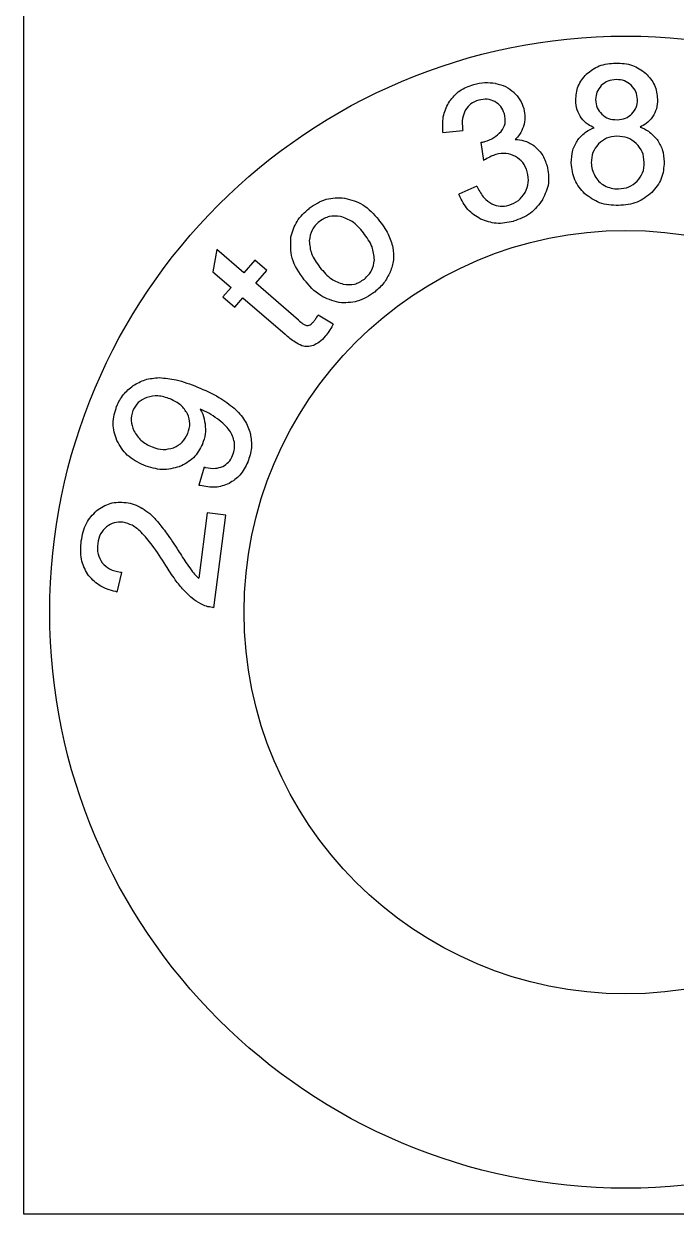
# Model space of a CAD drawing. Header units: millimetres. Extents: x 0 to 600, y -305 to 0.
# Drawn here: x 0 to 23.84, y -305 to -261.5 of the extents above; entities that cross this region are included whole.
import ezdxf

# ---------------------------------------------------------------- set-up
doc = ezdxf.new("R2010")
doc.units = ezdxf.units.MM
for name, color, linetype in [('BOARDS', 7, 'CONTINUOUS'), ('HOLES DIAM 28.0 D 3.0', 5, 'CONTINUOUS'), ('INSETS D 0.1', 3, 'CONTINUOUS'), ('PERIMETER D 3.0', 5, 'CONTINUOUS')]:
    doc.layers.add(name, color=color, linetype=linetype)

msp = doc.modelspace()

# ---------------------------------------------------------------- linework, layer by layer
at = {"layer": 'BOARDS'}
msp.add_lwpolyline([(0, 0), (600, 0), (600, -305), (0, -305)], close=True, dxfattribs=at)
at = {"layer": 'HOLES DIAM 28.0 D 3.0'}
msp.add_circle((22, -283), 13.95, dxfattribs=at)
at = {"layer": 'INSETS D 0.1'}
for p, q in [((15.318, -265.473), (16.04, -265.401)), ((16.704, -265.833), (16.803, -266.491)), ((16.553, -267.438), (15.895, -267.723)), ((7.049, -269.749), (6.91, -270.567)), ((8.036, -270.601), (7.049, -269.749)), ((8.44, -270.134), (8.036, -270.601)), ((8.877, -270.511), (8.44, -270.134)), ((6.91, -270.567), (7.572, -271.139)), ((8.474, -270.978), (8.877, -270.511)), ((10.039, -272.33), (8.474, -270.978)), ((7.572, -271.139), (7.278, -271.48)), ((7.278, -271.48), (7.715, -271.857)), ((7.715, -271.857), (8.009, -271.516)), ((8.009, -271.516), (9.549, -272.845)), ((11.307, -272.482), (10.756, -272.144)), ((6.595, -277.701), (6.393, -278.362)), ((6.701, -279.37), (6.39, -281.759)), ((7.385, -279.459), (6.701, -279.37)), ((6.945, -282.836), (7.385, -279.459)), ((3.409, -282.265), (3.579, -281.546))]:
    msp.add_line(p, q, dxfattribs=at)
for points, knots in [([(20.561, -263.336), (20.562, -263.335), (20.564, -263.334), (20.565, -263.333), (20.71, -263.222), (20.858, -263.108), (21.029, -263.04), (21.219, -262.964), (21.426, -262.949), (21.629, -262.933), (21.63, -262.933), (21.631, -262.933), (21.632, -262.933)], [-0.0005362, -0.0005362, -0.0005362, -0.0005362, 0, 0, 0, 0.0535363, 0.0535363, 0.0535363, 0.1129309, 0.1129309, 0.1129309, 0.1132261, 0.1132261, 0.1132261, 0.1132261]), ([(21.632, -262.933), (21.633, -262.933), (21.634, -262.933), (21.635, -262.933), (21.839, -262.942), (22.048, -262.95), (22.242, -263.021), (22.418, -263.085), (22.572, -263.196), (22.722, -263.304), (22.723, -263.305), (22.725, -263.306), (22.726, -263.307)], [-0.0002951, -0.0002951, -0.0002951, -0.0002951, 0, 0, 0, 0.0598493, 0.0598493, 0.0598493, 0.1142287, 0.1142287, 0.1142287, 0.1147492, 0.1147492, 0.1147492, 0.1147492]), ([(20.169, -264.297), (20.169, -264.295), (20.169, -264.294), (20.169, -264.293), (20.182, -264.118), (20.195, -263.938), (20.262, -263.774), (20.329, -263.611), (20.445, -263.474), (20.557, -263.34), (20.558, -263.339), (20.56, -263.338), (20.561, -263.336)], [-0.0003646, -0.0003646, -0.0003646, -0.0003646, 0, 0, 0, 0.05117, 0.05117, 0.05117, 0.1020584, 0.1020584, 0.1020584, 0.1025918, 0.1025918, 0.1025918, 0.1025918]), ([(21.649, -263.538), (21.539, -263.548), (21.435, -263.559), (21.347, -263.595), (21.263, -263.63), (21.185, -263.692), (21.104, -263.758)], [0.00038346, 0.00038346, 0.00038346, 0.00038346, 0.03263417, 0.03263417, 0.03263417, 0.06331106, 0.06331106, 0.06331106, 0.06331106]), ([(22.199, -263.744), (22.116, -263.68), (22.035, -263.619), (21.95, -263.586), (21.862, -263.552), (21.758, -263.545), (21.649, -263.538)], [0.00048663, 0.00048663, 0.00048663, 0.00048663, 0.03139394, 0.03139394, 0.03139394, 0.06345729, 0.06345729, 0.06345729, 0.06345729]), ([(22.726, -263.307), (22.728, -263.309), (22.729, -263.31), (22.73, -263.311), (22.849, -263.443), (22.971, -263.577), (23.045, -263.741), (23.118, -263.903), (23.138, -264.083), (23.157, -264.258), (23.158, -264.26), (23.158, -264.261), (23.158, -264.262)], [-0.0005181, -0.0005181, -0.0005181, -0.0005181, 0, 0, 0, 0.0517061, 0.0517061, 0.0517061, 0.1031181, 0.1031181, 0.1031181, 0.1035002, 0.1035002, 0.1035002, 0.1035002]), ([(15.555, -264.331), (15.556, -264.329), (15.557, -264.328), (15.559, -264.327), (15.67, -264.192), (15.785, -264.054), (15.929, -263.951), (16.084, -263.84), (16.266, -263.777), (16.443, -263.714), (16.444, -263.714), (16.445, -263.714), (16.445, -263.713)], [-0.0005271, -0.0005271, -0.0005271, -0.0005271, 0, 0, 0, 0.0514944, 0.0514944, 0.0514944, 0.106636, 0.106636, 0.106636, 0.106921, 0.106921, 0.106921, 0.106921]), ([(16.445, -263.713), (16.446, -263.713), (16.447, -263.713), (16.448, -263.713), (16.578, -263.683), (16.711, -263.652), (16.847, -263.646), (16.98, -263.641), (17.111, -263.658), (17.239, -263.675), (17.24, -263.675), (17.241, -263.675), (17.242, -263.676)], [-0.00028835, -0.00028835, -0.00028835, -0.00028835, 0, 0, 0, 0.03955217, 0.03955217, 0.03955217, 0.07795021, 0.07795021, 0.07795021, 0.07824891, 0.07824891, 0.07824891, 0.07824891]), ([(17.242, -263.676), (17.243, -263.676), (17.244, -263.676), (17.245, -263.676), (17.365, -263.707), (17.489, -263.739), (17.604, -263.797), (17.714, -263.852), (17.809, -263.929), (17.901, -264.003), (17.902, -264.004), (17.903, -264.004), (17.904, -264.005)], [-0.00029748, -0.00029748, -0.00029748, -0.00029748, 0, 0, 0, 0.03681127, 0.03681127, 0.03681127, 0.07194922, 0.07194922, 0.07194922, 0.07229445, 0.07229445, 0.07229445, 0.07229445]), ([(17.904, -264.005), (17.905, -264.006), (17.906, -264.007), (17.907, -264.008), (17.986, -264.091), (18.067, -264.178), (18.13, -264.28), (18.191, -264.38), (18.23, -264.489), (18.269, -264.595), (18.269, -264.597), (18.269, -264.598), (18.27, -264.599)], [-0.00034531, -0.00034531, -0.00034531, -0.00034531, 0, 0, 0, 0.03415427, 0.03415427, 0.03415427, 0.06763496, 0.06763496, 0.06763496, 0.06797485, 0.06797485, 0.06797485, 0.06797485]), ([(21.104, -263.758), (21.039, -263.836), (20.978, -263.911), (20.945, -263.992), (20.913, -264.071), (20.904, -264.165), (20.896, -264.265)], [0.00047046, 0.00047046, 0.00047046, 0.00047046, 0.0302323, 0.0302323, 0.0302323, 0.05954044, 0.05954044, 0.05954044, 0.05954044]), ([(22.427, -264.272), (22.416, -264.166), (22.404, -264.065), (22.367, -263.982), (22.331, -263.899), (22.267, -263.823), (22.199, -263.744)], [0.00043083, 0.00043083, 0.00043083, 0.00043083, 0.03162353, 0.03162353, 0.03162353, 0.06224879, 0.06224879, 0.06224879, 0.06224879]), ([(15.318, -265.473), (15.317, -265.456), (15.317, -265.438), (15.316, -265.42), (15.308, -265.224), (15.299, -265.023), (15.345, -264.83), (15.386, -264.654), (15.471, -264.493), (15.553, -264.335), (15.554, -264.334), (15.554, -264.332), (15.555, -264.331)], [-0.0052046, -0.0052046, -0.0052046, -0.0052046, 0, 0, 0, 0.0577964, 0.0577964, 0.0577964, 0.1101761, 0.1101761, 0.1101761, 0.110704, 0.110704, 0.110704, 0.110704]), ([(16.624, -264.291), (16.518, -264.33), (16.418, -264.368), (16.34, -264.427), (16.266, -264.482), (16.204, -264.563), (16.141, -264.648)], [0.00035066, 0.00035066, 0.00035066, 0.00035066, 0.03330629, 0.03330629, 0.03330629, 0.06445019, 0.06445019, 0.06445019, 0.06445019]), ([(17.215, -264.34), (17.118, -264.301), (17.026, -264.266), (16.936, -264.257), (16.839, -264.247), (16.734, -264.268), (16.624, -264.291)], [0.00053139, 0.00053139, 0.00053139, 0.00053139, 0.03101084, 0.03101084, 0.03101084, 0.06395257, 0.06395257, 0.06395257, 0.06395257]), ([(17.562, -264.785), (17.525, -264.686), (17.489, -264.592), (17.432, -264.521), (17.378, -264.453), (17.299, -264.397), (17.215, -264.34)], [0.00040423, 0.00040423, 0.00040423, 0.00040423, 0.03139051, 0.03139051, 0.03139051, 0.06122727, 0.06122727, 0.06122727, 0.06122727]), ([(20.374, -264.944), (20.373, -264.943), (20.372, -264.941), (20.371, -264.94), (20.316, -264.848), (20.258, -264.754), (20.223, -264.647), (20.186, -264.533), (20.178, -264.415), (20.169, -264.3), (20.169, -264.299), (20.169, -264.298), (20.169, -264.297)], [-0.00049438, -0.00049438, -0.00049438, -0.00049438, 0, 0, 0, 0.03165197, 0.03165197, 0.03165197, 0.06556085, 0.06556085, 0.06556085, 0.06592949, 0.06592949, 0.06592949, 0.06592949]), ([(20.896, -264.265), (20.907, -264.375), (20.918, -264.48), (20.955, -264.567), (20.99, -264.649), (21.053, -264.725), (21.119, -264.805)], [0.00042342, 0.00042342, 0.00042342, 0.00042342, 0.03273297, 0.03273297, 0.03273297, 0.06311421, 0.06311421, 0.06311421, 0.06311421]), ([(22.224, -264.787), (22.287, -264.709), (22.347, -264.633), (22.379, -264.553), (22.411, -264.471), (22.419, -264.374), (22.427, -264.272)], [0.00050322, 0.00050322, 0.00050322, 0.00050322, 0.03011865, 0.03011865, 0.03011865, 0.06010665, 0.06010665, 0.06010665, 0.06010665]), ([(23.158, -264.262), (23.158, -264.263), (23.158, -264.265), (23.158, -264.266), (23.153, -264.377), (23.148, -264.492), (23.116, -264.604), (23.085, -264.71), (23.031, -264.805), (22.979, -264.897), (22.979, -264.898), (22.978, -264.9), (22.977, -264.901)], [-0.00038637, -0.00038637, -0.00038637, -0.00038637, 0, 0, 0, 0.0328473, 0.0328473, 0.0328473, 0.06402163, 0.06402163, 0.06402163, 0.06449485, 0.06449485, 0.06449485, 0.06449485]), ([(16.141, -264.648), (16.096, -264.752), (16.053, -264.854), (16.035, -264.956), (16.012, -265.079), (16.024, -265.213), (16.036, -265.352), (16.037, -265.368), (16.039, -265.384), (16.04, -265.401)], [0.0005843, 0.0005843, 0.0005843, 0.0005843, 0.03429772, 0.03429772, 0.03429772, 0.07522044, 0.07522044, 0.07522044, 0.0800754, 0.0800754, 0.0800754, 0.0800754]), ([(17.442, -265.432), (17.507, -265.332), (17.567, -265.236), (17.587, -265.139), (17.609, -265.035), (17.587, -264.913), (17.562, -264.785)], [0.00052275, 0.00052275, 0.00052275, 0.00052275, 0.03507338, 0.03507338, 0.03507338, 0.07258677, 0.07258677, 0.07258677, 0.07258677]), ([(18.27, -264.599), (18.27, -264.6), (18.27, -264.601), (18.27, -264.602), (18.292, -264.705), (18.315, -264.812), (18.314, -264.923), (18.313, -265.032), (18.288, -265.137), (18.264, -265.239), (18.263, -265.24), (18.263, -265.242), (18.263, -265.243)], [-0.00033923, -0.00033923, -0.00033923, -0.00033923, 0, 0, 0, 0.03125555, 0.03125555, 0.03125555, 0.06219315, 0.06219315, 0.06219315, 0.06259266, 0.06259266, 0.06259266, 0.06259266]), ([(21.119, -264.805), (21.203, -264.868), (21.283, -264.927), (21.368, -264.959), (21.46, -264.993), (21.568, -265), (21.681, -265.006)], [0.00055172, 0.00055172, 0.00055172, 0.00055172, 0.0312204, 0.0312204, 0.0312204, 0.06443205, 0.06443205, 0.06443205, 0.06443205]), ([(21.681, -265.006), (21.791, -264.996), (21.896, -264.985), (21.984, -264.948), (22.067, -264.914), (22.144, -264.853), (22.224, -264.787)], [0.00034683, 0.00034683, 0.00034683, 0.00034683, 0.03275286, 0.03275286, 0.03275286, 0.06307742, 0.06307742, 0.06307742, 0.06307742]), ([(22.977, -264.901), (22.976, -264.902), (22.975, -264.903), (22.974, -264.905), (22.903, -264.988), (22.831, -265.074), (22.741, -265.144), (22.672, -265.197), (22.596, -265.238), (22.519, -265.275)], [-0.00047409, -0.00047409, -0.00047409, -0.00047409, 0, 0, 0, 0.03237712, 0.03237712, 0.03237712, 0.05714492, 0.05714492, 0.05714492, 0.05714492]), ([(18.263, -265.243), (18.262, -265.244), (18.262, -265.245), (18.261, -265.247), (18.22, -265.347), (18.177, -265.45), (18.114, -265.544), (18.068, -265.612), (18.013, -265.671), (17.957, -265.728)], [-0.00040013, -0.00040013, -0.00040013, -0.00040013, 0, 0, 0, 0.03217691, 0.03217691, 0.03217691, 0.05547137, 0.05547137, 0.05547137, 0.05547137]), ([(20.25, -265.734), (20.251, -265.733), (20.252, -265.732), (20.253, -265.731), (20.345, -265.627), (20.44, -265.521), (20.557, -265.441), (20.647, -265.38), (20.746, -265.337), (20.846, -265.3)], [-0.00050203, -0.00050203, -0.00050203, -0.00050203, 0, 0, 0, 0.04079002, 0.04079002, 0.04079002, 0.07186235, 0.07186235, 0.07186235, 0.07186235]), ([(20.846, -265.3), (20.769, -265.267), (20.693, -265.23), (20.623, -265.18), (20.529, -265.114), (20.452, -265.029), (20.377, -264.948), (20.376, -264.947), (20.375, -264.946), (20.374, -264.944)], [0.01291161, 0.01291161, 0.01291161, 0.01291161, 0.03733259, 0.03733259, 0.03733259, 0.07007263, 0.07007263, 0.07007263, 0.07056776, 0.07056776, 0.07056776, 0.07056776]), ([(22.519, -265.275), (22.625, -265.316), (22.73, -265.362), (22.826, -265.427), (22.944, -265.508), (23.04, -265.615), (23.135, -265.718), (23.136, -265.719), (23.137, -265.72), (23.138, -265.721)], [0.01182264, 0.01182264, 0.01182264, 0.01182264, 0.04503794, 0.04503794, 0.04503794, 0.08631112, 0.08631112, 0.08631112, 0.08678349, 0.08678349, 0.08678349, 0.08678349]), ([(16.843, -265.806), (16.962, -265.763), (17.077, -265.722), (17.175, -265.66), (17.27, -265.601), (17.355, -265.518), (17.442, -265.432)], [0.00022572, 0.00022572, 0.00022572, 0.00022572, 0.03761082, 0.03761082, 0.03761082, 0.07377666, 0.07377666, 0.07377666, 0.07377666]), ([(17.957, -265.728), (18.062, -265.731), (18.168, -265.74), (18.271, -265.771), (18.405, -265.81), (18.524, -265.883), (18.639, -265.953), (18.641, -265.954), (18.642, -265.954), (18.644, -265.955)], [0.01178007, 0.01178007, 0.01178007, 0.01178007, 0.04241797, 0.04241797, 0.04241797, 0.08222891, 0.08222891, 0.08222891, 0.08273491, 0.08273491, 0.08273491, 0.08273491]), ([(20.007, -266.587), (20.007, -266.585), (20.007, -266.584), (20.007, -266.583), (20.013, -266.43), (20.018, -266.272), (20.063, -266.121), (20.105, -265.984), (20.177, -265.86), (20.247, -265.739), (20.248, -265.737), (20.249, -265.736), (20.25, -265.734)], [-0.00034596, -0.00034596, -0.00034596, -0.00034596, 0, 0, 0, 0.04523171, 0.04523171, 0.04523171, 0.08650986, 0.08650986, 0.08650986, 0.08701269, 0.08701269, 0.08701269, 0.08701269]), ([(21.674, -265.608), (21.539, -265.621), (21.408, -265.635), (21.298, -265.682), (21.193, -265.727), (21.096, -265.807), (20.997, -265.891)], [0.00038747, 0.00038747, 0.00038747, 0.00038747, 0.04024848, 0.04024848, 0.04024848, 0.07844336, 0.07844336, 0.07844336, 0.07844336]), ([(22.382, -265.871), (22.276, -265.79), (22.173, -265.712), (22.063, -265.67), (21.948, -265.626), (21.814, -265.616), (21.674, -265.608)], [0.00050963, 0.00050963, 0.00050963, 0.00050963, 0.03969546, 0.03969546, 0.03969546, 0.08057832, 0.08057832, 0.08057832, 0.08057832]), ([(23.138, -265.721), (23.139, -265.723), (23.139, -265.724), (23.14, -265.725), (23.212, -265.843), (23.287, -265.964), (23.332, -266.099), (23.379, -266.243), (23.39, -266.394), (23.402, -266.541), (23.402, -266.543), (23.402, -266.544), (23.402, -266.545)], [-0.00047243, -0.00047243, -0.00047243, -0.00047243, 0, 0, 0, 0.04085945, 0.04085945, 0.04085945, 0.08442082, 0.08442082, 0.08442082, 0.08478785, 0.08478785, 0.08478785, 0.08478785]), ([(16.704, -265.833), (16.72, -265.83), (16.736, -265.827), (16.752, -265.825), (16.77, -265.821), (16.788, -265.818), (16.805, -265.815), (16.817, -265.812), (16.83, -265.809), (16.843, -265.806)], [-0.00490318, -0.00490318, -0.00490318, -0.00490318, 0, 0, 0, 0.00556584, 0.00556584, 0.00556584, 0.00968875, 0.00968875, 0.00968875, 0.00968875]), ([(18.644, -265.955), (18.645, -265.957), (18.646, -265.958), (18.648, -265.959), (18.749, -266.053), (18.853, -266.149), (18.931, -266.267), (19.018, -266.396), (19.068, -266.545), (19.117, -266.688), (19.118, -266.69), (19.118, -266.691), (19.118, -266.692)], [-0.00050735, -0.00050735, -0.00050735, -0.00050735, 0, 0, 0, 0.04068773, 0.04068773, 0.04068773, 0.08549129, 0.08549129, 0.08549129, 0.08585687, 0.08585687, 0.08585687, 0.08585687]), ([(20.997, -265.891), (20.917, -265.994), (20.841, -266.093), (20.799, -266.2), (20.756, -266.312), (20.747, -266.442), (20.738, -266.577)], [0.00050612, 0.00050612, 0.00050612, 0.00050612, 0.03866551, 0.03866551, 0.03866551, 0.07834784, 0.07834784, 0.07834784, 0.07834784]), ([(22.674, -266.564), (22.661, -266.425), (22.646, -266.291), (22.598, -266.179), (22.551, -266.071), (22.469, -265.973), (22.382, -265.871)], [0.00038706, 0.00038706, 0.00038706, 0.00038706, 0.04116747, 0.04116747, 0.04116747, 0.08024656, 0.08024656, 0.08024656, 0.08024656]), ([(17.253, -266.275), (17.193, -266.297), (17.133, -266.318), (17.077, -266.342), (17.006, -266.374), (16.937, -266.414), (16.867, -266.454), (16.846, -266.466), (16.824, -266.479), (16.803, -266.491)], [0.00033819, 0.00033819, 0.00033819, 0.00033819, 0.01960024, 0.01960024, 0.01960024, 0.04393336, 0.04393336, 0.04393336, 0.05123205, 0.05123205, 0.05123205, 0.05123205]), ([(17.966, -266.344), (17.85, -266.295), (17.738, -266.249), (17.627, -266.237), (17.511, -266.224), (17.384, -266.249), (17.253, -266.275)], [0.00052496, 0.00052496, 0.00052496, 0.00052496, 0.03753126, 0.03753126, 0.03753126, 0.07668342, 0.07668342, 0.07668342, 0.07668342]), ([(18.399, -266.909), (18.353, -266.785), (18.307, -266.665), (18.236, -266.574), (18.168, -266.487), (18.069, -266.416), (17.966, -266.344)], [0.000393, 0.000393, 0.000393, 0.000393, 0.03919617, 0.03919617, 0.03919617, 0.07609528, 0.07609528, 0.07609528, 0.07609528]), ([(20.496, -267.707), (20.495, -267.706), (20.493, -267.704), (20.492, -267.703), (20.357, -267.549), (20.218, -267.392), (20.135, -267.204), (20.051, -267.012), (20.029, -266.798), (20.008, -266.59), (20.007, -266.589), (20.007, -266.588), (20.007, -266.587)], [-0.0005348, -0.0005348, -0.0005348, -0.0005348, 0, 0, 0, 0.0598509, 0.0598509, 0.0598509, 0.1209819, 0.1209819, 0.1209819, 0.1213247, 0.1213247, 0.1213247, 0.1213247]), ([(20.738, -266.577), (20.745, -266.663), (20.752, -266.746), (20.772, -266.823), (20.793, -266.901), (20.828, -266.979), (20.865, -267.06)], [0.00035471, 0.00035471, 0.00035471, 0.00035471, 0.02602241, 0.02602241, 0.02602241, 0.05237839, 0.05237839, 0.05237839, 0.05237839]), ([(22.414, -267.252), (22.495, -267.15), (22.572, -267.051), (22.613, -266.944), (22.657, -266.832), (22.666, -266.7), (22.674, -266.564)], [0.00052285, 0.00052285, 0.00052285, 0.00052285, 0.03866538, 0.03866538, 0.03866538, 0.07873653, 0.07873653, 0.07873653, 0.07873653]), ([(23.402, -266.545), (23.402, -266.546), (23.402, -266.548), (23.402, -266.549), (23.387, -266.754), (23.372, -266.964), (23.295, -267.156), (23.218, -267.345), (23.085, -267.506), (22.955, -267.662), (22.954, -267.664), (22.953, -267.665), (22.952, -267.667)], [-0.0003632, -0.0003632, -0.0003632, -0.0003632, 0, 0, 0, 0.0600839, 0.0600839, 0.0600839, 0.1195496, 0.1195496, 0.1195496, 0.1200763, 0.1200763, 0.1200763, 0.1200763]), ([(18.318, -267.668), (18.372, -267.543), (18.423, -267.422), (18.436, -267.302), (18.45, -267.179), (18.425, -267.047), (18.399, -266.909)], [0.00047825, 0.00047825, 0.00047825, 0.00047825, 0.0403681, 0.0403681, 0.0403681, 0.08140923, 0.08140923, 0.08140923, 0.08140923]), ([(19.118, -266.692), (19.119, -266.693), (19.119, -266.694), (19.119, -266.696), (19.157, -266.903), (19.197, -267.116), (19.17, -267.326), (19.142, -267.536), (19.049, -267.732), (18.958, -267.924), (18.958, -267.926), (18.957, -267.927), (18.956, -267.929)], [-0.0003624, -0.0003624, -0.0003624, -0.0003624, 0, 0, 0, 0.0616628, 0.0616628, 0.0616628, 0.1235882, 0.1235882, 0.1235882, 0.124075, 0.124075, 0.124075, 0.124075]), ([(20.865, -267.06), (20.913, -267.135), (20.959, -267.207), (21.015, -267.263), (21.072, -267.32), (21.145, -267.366), (21.222, -267.413)], [0.00031289, 0.00031289, 0.00031289, 0.00031289, 0.02672279, 0.02672279, 0.02672279, 0.05336687, 0.05336687, 0.05336687, 0.05336687]), ([(16.553, -267.438), (16.56, -267.452), (16.567, -267.465), (16.575, -267.478), (16.651, -267.619), (16.726, -267.755), (16.827, -267.861), (16.905, -267.943), (17.004, -268.013), (17.106, -268.083)], [-0.00448813, -0.00448813, -0.00448813, -0.00448813, 0, 0, 0, 0.04710967, 0.04710967, 0.04710967, 0.08378553, 0.08378553, 0.08378553, 0.08378553]), ([(21.222, -267.413), (21.305, -267.45), (21.385, -267.486), (21.466, -267.505), (21.548, -267.525), (21.636, -267.529), (21.728, -267.533)], [0.00032711, 0.00032711, 0.00032711, 0.00032711, 0.02742376, 0.02742376, 0.02742376, 0.05466384, 0.05466384, 0.05466384, 0.05466384]), ([(21.728, -267.533), (21.865, -267.52), (21.998, -267.506), (22.11, -267.459), (22.216, -267.414), (22.314, -267.335), (22.414, -267.252)], [0.00033162, 0.00033162, 0.00033162, 0.00033162, 0.04077908, 0.04077908, 0.04077908, 0.07906467, 0.07906467, 0.07906467, 0.07906467]), ([(10.424, -268.245), (10.425, -268.244), (10.426, -268.243), (10.427, -268.243), (10.624, -268.112), (10.824, -267.977), (11.051, -267.914), (11.267, -267.854), (11.496, -267.86), (11.72, -267.866), (11.722, -267.866), (11.724, -267.867), (11.726, -267.867)], [-0.0003606, -0.0003606, -0.0003606, -0.0003606, 0, 0, 0, 0.0689658, 0.0689658, 0.0689658, 0.1344503, 0.1344503, 0.1344503, 0.1350471, 0.1350471, 0.1350471, 0.1350471]), ([(11.726, -267.867), (11.728, -267.867), (11.73, -267.868), (11.732, -267.868), (11.956, -267.93), (12.184, -267.993), (12.383, -268.113), (12.61, -268.25), (12.788, -268.455), (12.963, -268.656), (12.963, -268.656), (12.964, -268.657), (12.964, -268.657)], [-0.0005989, -0.0005989, -0.0005989, -0.0005989, 0, 0, 0, 0.0682694, 0.0682694, 0.0682694, 0.1461293, 0.1461293, 0.1461293, 0.1463051, 0.1463051, 0.1463051, 0.1463051]), ([(16.695, -268.636), (16.694, -268.635), (16.692, -268.634), (16.691, -268.633), (16.527, -268.532), (16.36, -268.429), (16.229, -268.285), (16.093, -268.135), (16.005, -267.95), (15.917, -267.77), (15.91, -267.755), (15.902, -267.739), (15.895, -267.723)], [-0.0005021, -0.0005021, -0.0005021, -0.0005021, 0, 0, 0, 0.0565066, 0.0565066, 0.0565066, 0.1152003, 0.1152003, 0.1152003, 0.1202949, 0.1202949, 0.1202949, 0.1202949]), ([(17.727, -268.132), (17.855, -268.083), (17.978, -268.035), (18.073, -267.96), (18.167, -267.886), (18.242, -267.779), (18.318, -267.668)], [0.00040133, 0.00040133, 0.00040133, 0.00040133, 0.04064571, 0.04064571, 0.04064571, 0.08028866, 0.08028866, 0.08028866, 0.08028866]), ([(18.956, -267.929), (18.955, -267.93), (18.954, -267.931), (18.953, -267.933), (18.823, -268.108), (18.691, -268.287), (18.516, -268.419), (18.332, -268.558), (18.11, -268.638), (17.893, -268.717), (17.892, -268.718), (17.891, -268.718), (17.89, -268.718)], [-0.0004888, -0.0004888, -0.0004888, -0.0004888, 0, 0, 0, 0.0639414, 0.0639414, 0.0639414, 0.131584, 0.131584, 0.131584, 0.1319274, 0.1319274, 0.1319274, 0.1319274]), ([(21.732, -268.138), (21.731, -268.138), (21.73, -268.138), (21.728, -268.138), (21.497, -268.127), (21.261, -268.117), (21.043, -268.037), (20.844, -267.963), (20.671, -267.835), (20.5, -267.71), (20.499, -267.709), (20.497, -267.708), (20.496, -267.707)], [-0.000311, -0.000311, -0.000311, -0.000311, 0, 0, 0, 0.0677405, 0.0677405, 0.0677405, 0.1297018, 0.1297018, 0.1297018, 0.1302384, 0.1302384, 0.1302384, 0.1302384]), ([(22.952, -267.667), (22.951, -267.668), (22.949, -267.669), (22.948, -267.67), (22.782, -267.8), (22.612, -267.934), (22.416, -268.013), (22.201, -268.101), (21.966, -268.119), (21.735, -268.138), (21.734, -268.138), (21.733, -268.138), (21.732, -268.138)], [-0.0005287, -0.0005287, -0.0005287, -0.0005287, 0, 0, 0, 0.0618935, 0.0618935, 0.0618935, 0.1296272, 0.1296272, 0.1296272, 0.1299381, 0.1299381, 0.1299381, 0.1299381]), ([(9.757, -269.295), (9.758, -269.293), (9.758, -269.291), (9.759, -269.289), (9.818, -269.094), (9.877, -268.894), (9.986, -268.72), (10.1, -268.537), (10.263, -268.391), (10.422, -268.247), (10.423, -268.246), (10.423, -268.245), (10.424, -268.245)], [-0.0006507, -0.0006507, -0.0006507, -0.0006507, 0, 0, 0, 0.0599888, 0.0599888, 0.0599888, 0.1228726, 0.1228726, 0.1228726, 0.1232353, 0.1232353, 0.1232353, 0.1232353]), ([(17.106, -268.083), (17.209, -268.122), (17.308, -268.159), (17.405, -268.167), (17.505, -268.176), (17.614, -268.155), (17.727, -268.132)], [0.0005981, 0.0005981, 0.0005981, 0.0005981, 0.03304942, 0.03304942, 0.03304942, 0.06685715, 0.06685715, 0.06685715, 0.06685715]), ([(10.8, -268.724), (10.694, -268.824), (10.593, -268.922), (10.534, -269.035), (10.476, -269.147), (10.453, -269.285), (10.43, -269.428)], [0.00048235, 0.00048235, 0.00048235, 0.00048235, 0.04299277, 0.04299277, 0.04299277, 0.08528385, 0.08528385, 0.08528385, 0.08528385]), ([(11.569, -268.538), (11.424, -268.525), (11.285, -268.514), (11.162, -268.544), (11.04, -268.574), (10.921, -268.647), (10.8, -268.724)], [0.00060287, 0.00060287, 0.00060287, 0.00060287, 0.04296618, 0.04296618, 0.04296618, 0.08502579, 0.08502579, 0.08502579, 0.08502579]), ([(12.408, -269.133), (12.278, -268.978), (12.151, -268.827), (11.996, -268.726), (11.871, -268.645), (11.722, -268.592), (11.569, -268.538)], [0.0001433, 0.0001433, 0.0001433, 0.0001433, 0.0595378, 0.0595378, 0.0595378, 0.1074317, 0.1074317, 0.1074317, 0.1074317]), ([(12.964, -268.657), (12.965, -268.657), (12.965, -268.658), (12.965, -268.658), (13.092, -268.827), (13.221, -268.998), (13.314, -269.191), (13.389, -269.345), (13.438, -269.508), (13.487, -269.669), (13.487, -269.671), (13.487, -269.672), (13.488, -269.674)], [-0.0001786, -0.0001786, -0.0001786, -0.0001786, 0, 0, 0, 0.0626771, 0.0626771, 0.0626771, 0.1127484, 0.1127484, 0.1127484, 0.1132035, 0.1132035, 0.1132035, 0.1132035]), ([(17.89, -268.718), (17.888, -268.719), (17.887, -268.719), (17.886, -268.719), (17.683, -268.762), (17.474, -268.807), (17.265, -268.79), (17.07, -268.774), (16.883, -268.705), (16.7, -268.638), (16.698, -268.637), (16.697, -268.637), (16.695, -268.636)], [-0.000344, -0.000344, -0.000344, -0.000344, 0, 0, 0, 0.0610333, 0.0610333, 0.0610333, 0.1182458, 0.1182458, 0.1182458, 0.1187483, 0.1187483, 0.1187483, 0.1187483]), ([(12.812, -270.123), (12.794, -269.959), (12.776, -269.798), (12.724, -269.655), (12.659, -269.471), (12.535, -269.304), (12.408, -269.133)], [0.0006416, 0.0006416, 0.0006416, 0.0006416, 0.0494626, 0.0494626, 0.0494626, 0.1119398, 0.1119398, 0.1119398, 0.1119398]), ([(10.246, -270.853), (10.246, -270.852), (10.245, -270.851), (10.245, -270.851), (10.068, -270.602), (9.887, -270.349), (9.807, -270.059), (9.741, -269.816), (9.749, -269.557), (9.757, -269.302), (9.757, -269.3), (9.757, -269.298), (9.757, -269.295)], [-0.0002155, -0.0002155, -0.0002155, -0.0002155, 0, 0, 0, 0.0886777, 0.0886777, 0.0886777, 0.163104, 0.163104, 0.163104, 0.1637506, 0.1637506, 0.1637506, 0.1637506]), ([(10.43, -269.428), (10.447, -269.59), (10.464, -269.749), (10.514, -269.891), (10.578, -270.07), (10.698, -270.234), (10.822, -270.402)], [0.0006397, 0.0006397, 0.0006397, 0.0006397, 0.0488581, 0.0488581, 0.0488581, 0.1099867, 0.1099867, 0.1099867, 0.1099867]), ([(13.488, -269.674), (13.488, -269.675), (13.488, -269.677), (13.488, -269.678), (13.505, -269.826), (13.522, -269.977), (13.505, -270.128), (13.488, -270.281), (13.438, -270.425), (13.389, -270.567), (13.389, -270.568), (13.389, -270.569), (13.388, -270.57)], [-0.00045231, -0.00045231, -0.00045231, -0.00045231, 0, 0, 0, 0.04393562, 0.04393562, 0.04393562, 0.08816333, 0.08816333, 0.08816333, 0.08849398, 0.08849398, 0.08849398, 0.08849398]), ([(12.448, -270.827), (12.552, -270.727), (12.652, -270.629), (12.71, -270.517), (12.769, -270.405), (12.791, -270.267), (12.812, -270.123)], [0.00048199, 0.00048199, 0.00048199, 0.00048199, 0.04275945, 0.04275945, 0.04275945, 0.08513581, 0.08513581, 0.08513581, 0.08513581]), ([(10.822, -270.402), (10.955, -270.562), (11.086, -270.718), (11.245, -270.823), (11.371, -270.906), (11.521, -270.961), (11.675, -271.016)], [0.0001379, 0.0001379, 0.0001379, 0.0001379, 0.0613088, 0.0613088, 0.0613088, 0.1096438, 0.1096438, 0.1096438, 0.1096438]), ([(13.388, -270.57), (13.388, -270.571), (13.387, -270.572), (13.387, -270.573), (13.318, -270.708), (13.249, -270.847), (13.154, -270.97), (13.058, -271.095), (12.939, -271.2), (12.823, -271.302), (12.822, -271.302), (12.821, -271.303), (12.821, -271.304)], [-0.00033185, -0.00033185, -0.00033185, -0.00033185, 0, 0, 0, 0.04508611, 0.04508611, 0.04508611, 0.09099656, 0.09099656, 0.09099656, 0.09132071, 0.09132071, 0.09132071, 0.09132071]), ([(11.514, -271.688), (11.511, -271.688), (11.509, -271.687), (11.507, -271.687), (11.282, -271.62), (11.052, -271.553), (10.851, -271.43), (10.614, -271.284), (10.43, -271.067), (10.248, -270.854), (10.247, -270.854), (10.247, -270.853), (10.246, -270.853)], [-0.0006452, -0.0006452, -0.0006452, -0.0006452, 0, 0, 0, 0.0691318, 0.0691318, 0.0691318, 0.1509786, 0.1509786, 0.1509786, 0.1511955, 0.1511955, 0.1511955, 0.1511955]), ([(11.675, -271.016), (11.819, -271.029), (11.959, -271.04), (12.082, -271.01), (12.205, -270.98), (12.325, -270.906), (12.448, -270.827)], [0.00062845, 0.00062845, 0.00062845, 0.00062845, 0.04300018, 0.04300018, 0.04300018, 0.08551947, 0.08551947, 0.08551947, 0.08551947]), ([(12.821, -271.304), (12.82, -271.305), (12.819, -271.305), (12.818, -271.306), (12.619, -271.439), (12.417, -271.576), (12.187, -271.641), (11.972, -271.701), (11.744, -271.694), (11.52, -271.689), (11.518, -271.689), (11.516, -271.688), (11.514, -271.688)], [-0.0003187, -0.0003187, -0.0003187, -0.0003187, 0, 0, 0, 0.0698397, 0.0698397, 0.0698397, 0.1352172, 0.1352172, 0.1352172, 0.1358595, 0.1358595, 0.1358595, 0.1358595]), ([(10.575, -272.399), (10.6, -272.369), (10.624, -272.339), (10.646, -272.308), (10.675, -272.269), (10.702, -272.227), (10.729, -272.185), (10.738, -272.171), (10.747, -272.157), (10.756, -272.144)], [0.00013602, 0.00013602, 0.00013602, 0.00013602, 0.011867, 0.011867, 0.011867, 0.02706493, 0.02706493, 0.02706493, 0.03193749, 0.03193749, 0.03193749, 0.03193749]), ([(10.039, -272.33), (10.04, -272.33), (10.04, -272.33), (10.04, -272.33), (10.094, -272.378), (10.146, -272.424), (10.202, -272.46), (10.233, -272.48), (10.266, -272.498), (10.301, -272.516)], [-0.00003113, -0.00003113, -0.00003113, -0.00003113, 0, 0, 0, 0.02158749, 0.02158749, 0.02158749, 0.03335914, 0.03335914, 0.03335914, 0.03335914]), ([(10.301, -272.516), (10.324, -272.521), (10.345, -272.525), (10.362, -272.525), (10.379, -272.525), (10.401, -272.52), (10.426, -272.514)], [0.00065739, 0.00065739, 0.00065739, 0.00065739, 0.00797177, 0.00797177, 0.00797177, 0.01565814, 0.01565814, 0.01565814, 0.01565814]), ([(10.426, -272.514), (10.453, -272.501), (10.477, -272.489), (10.497, -272.475), (10.523, -272.456), (10.548, -272.429), (10.575, -272.399)], [0.00049255, 0.00049255, 0.00049255, 0.00049255, 0.00951061, 0.00951061, 0.00951061, 0.02149207, 0.02149207, 0.02149207, 0.02149207]), ([(11.307, -272.482), (11.299, -272.496), (11.291, -272.51), (11.283, -272.524), (11.242, -272.596), (11.2, -272.669), (11.152, -272.74), (11.109, -272.802), (11.063, -272.86), (11.017, -272.917), (11.017, -272.918), (11.017, -272.918), (11.016, -272.918)], [-0.0048421, -0.0048421, -0.0048421, -0.0048421, 0, 0, 0, 0.02489536, 0.02489536, 0.02489536, 0.04676604, 0.04676604, 0.04676604, 0.04691012, 0.04691012, 0.04691012, 0.04691012]), ([(10.163, -273.271), (10.161, -273.27), (10.159, -273.269), (10.157, -273.268), (10.075, -273.227), (9.993, -273.184), (9.914, -273.134), (9.781, -273.05), (9.664, -272.946), (9.549, -272.845)], [-0.00066897, -0.00066897, -0.00066897, -0.00066897, 0, 0, 0, 0.02731685, 0.02731685, 0.02731685, 0.07310055, 0.07310055, 0.07310055, 0.07310055]), ([(11.016, -272.918), (11.016, -272.919), (11.016, -272.919), (11.015, -272.919), (10.948, -272.994), (10.879, -273.072), (10.794, -273.134), (10.726, -273.183), (10.652, -273.219), (10.582, -273.254), (10.58, -273.255), (10.579, -273.255), (10.577, -273.256)], [-0.00014266, -0.00014266, -0.00014266, -0.00014266, 0, 0, 0, 0.02979007, 0.02979007, 0.02979007, 0.05333477, 0.05333477, 0.05333477, 0.05378734, 0.05378734, 0.05378734, 0.05378734]), ([(10.577, -273.256), (10.576, -273.257), (10.574, -273.257), (10.573, -273.257), (10.508, -273.276), (10.439, -273.296), (10.366, -273.298), (10.296, -273.3), (10.231, -273.286), (10.169, -273.273), (10.167, -273.272), (10.165, -273.272), (10.163, -273.271)], [-0.00044884, -0.00044884, -0.00044884, -0.00044884, 0, 0, 0, 0.01989612, 0.01989612, 0.01989612, 0.03851967, 0.03851967, 0.03851967, 0.03918027, 0.03918027, 0.03918027, 0.03918027]), ([(3.993, -274.724), (3.995, -274.723), (3.996, -274.722), (3.997, -274.722), (4.137, -274.641), (4.279, -274.558), (4.436, -274.509), (4.601, -274.457), (4.774, -274.444), (4.943, -274.431), (4.945, -274.43), (4.946, -274.43), (4.947, -274.43)], [-0.00038086, -0.00038086, -0.00038086, -0.00038086, 0, 0, 0, 0.04773307, 0.04773307, 0.04773307, 0.0979119, 0.0979119, 0.0979119, 0.09832281, 0.09832281, 0.09832281, 0.09832281]), ([(4.947, -274.43), (4.949, -274.43), (4.95, -274.43), (4.952, -274.431), (5.157, -274.449), (5.364, -274.467), (5.568, -274.511), (5.837, -274.57), (6.093, -274.672), (6.347, -274.773), (6.347, -274.773), (6.348, -274.773), (6.348, -274.773)], [-0.0004147, -0.0004147, -0.0004147, -0.0004147, 0, 0, 0, 0.0615185, 0.0615185, 0.0615185, 0.1429035, 0.1429035, 0.1429035, 0.1429614, 0.1429614, 0.1429614, 0.1429614]), ([(3.394, -275.472), (3.395, -275.471), (3.395, -275.47), (3.396, -275.469), (3.466, -275.326), (3.538, -275.18), (3.639, -275.052), (3.741, -274.926), (3.867, -274.825), (3.99, -274.726), (3.991, -274.725), (3.992, -274.724), (3.993, -274.724)], [-0.00037819, -0.00037819, -0.00037819, -0.00037819, 0, 0, 0, 0.04714257, 0.04714257, 0.04714257, 0.0939895, 0.0939895, 0.0939895, 0.09437041, 0.09437041, 0.09437041, 0.09437041]), ([(6.348, -274.773), (6.348, -274.773), (6.348, -274.773), (6.348, -274.773), (6.614, -274.886), (6.882, -275), (7.131, -275.151), (7.329, -275.27), (7.512, -275.411), (7.693, -275.55), (7.694, -275.551), (7.695, -275.552), (7.696, -275.552)], [-0.0000579, -0.0000579, -0.0000579, -0.0000579, 0, 0, 0, 0.0862331, 0.0862331, 0.0862331, 0.154588, 0.154588, 0.154588, 0.1549201, 0.1549201, 0.1549201, 0.1549201]), ([(4.499, -275.153), (4.381, -275.208), (4.267, -275.262), (4.185, -275.34), (4.105, -275.415), (4.047, -275.522), (3.986, -275.633)], [0.00052055, 0.00052055, 0.00052055, 0.00052055, 0.03876194, 0.03876194, 0.03876194, 0.07573705, 0.07573705, 0.07573705, 0.07573705]), ([(5.348, -275.209), (5.194, -275.155), (5.045, -275.104), (4.899, -275.098), (4.772, -275.093), (4.638, -275.122), (4.499, -275.153)], [0.00024181, 0.00024181, 0.00024181, 0.00024181, 0.04792697, 0.04792697, 0.04792697, 0.08955805, 0.08955805, 0.08955805, 0.08955805]), ([(5.983, -275.752), (5.908, -275.636), (5.835, -275.525), (5.743, -275.441), (5.636, -275.344), (5.494, -275.277), (5.348, -275.209)], [0.00059134, 0.00059134, 0.00059134, 0.00059134, 0.04112513, 0.04112513, 0.04112513, 0.08849035, 0.08849035, 0.08849035, 0.08849035]), ([(3.399, -276.727), (3.398, -276.726), (3.398, -276.724), (3.397, -276.722), (3.332, -276.522), (3.266, -276.318), (3.264, -276.108), (3.262, -275.892), (3.329, -275.682), (3.393, -275.476), (3.394, -275.475), (3.394, -275.474), (3.394, -275.472)], [-0.0005407, -0.0005407, -0.0005407, -0.0005407, 0, 0, 0, 0.0613394, 0.0613394, 0.0613394, 0.1242774, 0.1242774, 0.1242774, 0.1246506, 0.1246506, 0.1246506, 0.1246506]), ([(3.986, -275.633), (3.951, -275.76), (3.918, -275.883), (3.922, -275.998), (3.927, -276.12), (3.974, -276.247), (4.024, -276.378)], [0.00054328, 0.00054328, 0.00054328, 0.00054328, 0.03918575, 0.03918575, 0.03918575, 0.08015419, 0.08015419, 0.08015419, 0.08015419]), ([(5.992, -276.472), (6.032, -276.344), (6.069, -276.221), (6.067, -276.105), (6.064, -275.992), (6.025, -275.874), (5.983, -275.752)], [0.00042959, 0.00042959, 0.00042959, 0.00042959, 0.03954878, 0.03954878, 0.03954878, 0.07740047, 0.07740047, 0.07740047, 0.07740047]), ([(7.072, -275.935), (6.968, -275.864), (6.865, -275.793), (6.759, -275.733), (6.659, -275.677), (6.553, -275.629), (6.446, -275.582)], [0.00011524, 0.00011524, 0.00011524, 0.00011524, 0.03781209, 0.03781209, 0.03781209, 0.07307552, 0.07307552, 0.07307552, 0.07307552]), ([(6.446, -275.582), (6.48, -275.64), (6.511, -275.701), (6.536, -275.766), (6.581, -275.881), (6.604, -276.001), (6.626, -276.118), (6.626, -276.119), (6.626, -276.12), (6.626, -276.121)], [0.01449414, 0.01449414, 0.01449414, 0.01449414, 0.034352, 0.034352, 0.034352, 0.06978128, 0.06978128, 0.06978128, 0.07007331, 0.07007331, 0.07007331, 0.07007331]), ([(7.696, -275.552), (7.696, -275.553), (7.697, -275.554), (7.698, -275.555), (7.832, -275.69), (7.969, -275.827), (8.07, -275.993), (8.162, -276.143), (8.219, -276.31), (8.275, -276.474), (8.276, -276.475), (8.276, -276.477), (8.277, -276.478)], [-0.0003286, -0.0003286, -0.0003286, -0.0003286, 0, 0, 0, 0.0563075, 0.0563075, 0.0563075, 0.1075567, 0.1075567, 0.1075567, 0.1080097, 0.1080097, 0.1080097, 0.1080097]), ([(6.626, -276.121), (6.626, -276.122), (6.626, -276.123), (6.626, -276.124), (6.634, -276.245), (6.643, -276.369), (6.627, -276.493), (6.611, -276.618), (6.57, -276.736), (6.531, -276.852), (6.531, -276.853), (6.53, -276.854), (6.53, -276.855)], [-0.00029173, -0.00029173, -0.00029173, -0.00029173, 0, 0, 0, 0.03592024, 0.03592024, 0.03592024, 0.07206362, 0.07206362, 0.07206362, 0.07245011, 0.07245011, 0.07245011, 0.07245011]), ([(7.515, -276.357), (7.456, -276.285), (7.397, -276.214), (7.333, -276.151), (7.254, -276.073), (7.164, -276.005), (7.072, -275.935)], [0.00030877, 0.00030877, 0.00030877, 0.00030877, 0.02837081, 0.02837081, 0.02837081, 0.06286972, 0.06286972, 0.06286972, 0.06286972]), ([(4.024, -276.378), (4.104, -276.505), (4.182, -276.628), (4.282, -276.719), (4.391, -276.82), (4.536, -276.891), (4.685, -276.963)], [0.00047568, 0.00047568, 0.00047568, 0.00047568, 0.04461532, 0.04461532, 0.04461532, 0.09315559, 0.09315559, 0.09315559, 0.09315559]), ([(5.475, -276.99), (5.592, -276.929), (5.705, -276.87), (5.787, -276.788), (5.87, -276.705), (5.93, -276.591), (5.992, -276.472)], [0.0005177, 0.0005177, 0.0005177, 0.0005177, 0.039205, 0.039205, 0.039205, 0.07840709, 0.07840709, 0.07840709, 0.07840709]), ([(7.694, -276.789), (7.677, -276.71), (7.659, -276.633), (7.631, -276.564), (7.602, -276.494), (7.56, -276.427), (7.515, -276.357)], [0.00035034, 0.00035034, 0.00035034, 0.00035034, 0.0246037, 0.0246037, 0.0246037, 0.04923134, 0.04923134, 0.04923134, 0.04923134]), ([(8.277, -276.478), (8.277, -276.48), (8.277, -276.481), (8.278, -276.483), (8.303, -276.65), (8.329, -276.82), (8.315, -276.992), (8.3, -277.171), (8.242, -277.343), (8.185, -277.51), (8.185, -277.511), (8.185, -277.512), (8.184, -277.513)], [-0.000452, -0.000452, -0.000452, -0.000452, 0, 0, 0, 0.0498769, 0.0498769, 0.0498769, 0.1021201, 0.1021201, 0.1021201, 0.102421, 0.102421, 0.102421, 0.102421]), ([(4.389, -277.632), (4.388, -277.631), (4.387, -277.631), (4.386, -277.631), (4.172, -277.527), (3.953, -277.422), (3.781, -277.258), (3.623, -277.109), (3.511, -276.918), (3.401, -276.732), (3.401, -276.731), (3.4, -276.729), (3.399, -276.727)], [-0.0003061, -0.0003061, -0.0003061, -0.0003061, 0, 0, 0, 0.0695489, 0.0695489, 0.0695489, 0.1330015, 0.1330015, 0.1330015, 0.133544, 0.133544, 0.133544, 0.133544]), ([(4.685, -276.963), (4.826, -277.01), (4.962, -277.054), (5.094, -277.057), (5.216, -277.059), (5.343, -277.025), (5.475, -276.99)], [0.00031271, 0.00031271, 0.00031271, 0.00031271, 0.04386822, 0.04386822, 0.04386822, 0.08390785, 0.08390785, 0.08390785, 0.08390785]), ([(6.53, -276.855), (6.529, -276.857), (6.529, -276.858), (6.528, -276.859), (6.435, -277.036), (6.341, -277.218), (6.198, -277.359), (6.054, -277.5), (5.87, -277.592), (5.692, -277.682), (5.69, -277.683), (5.688, -277.684), (5.687, -277.684)], [-0.0003804, -0.0003804, -0.0003804, -0.0003804, 0, 0, 0, 0.0583937, 0.0583937, 0.0583937, 0.116875, 0.116875, 0.116875, 0.1173949, 0.1173949, 0.1173949, 0.1173949]), ([(7.63, -277.271), (7.659, -277.187), (7.687, -277.106), (7.697, -277.026), (7.706, -276.952), (7.701, -276.872), (7.694, -276.789)], [0.00027903, 0.00027903, 0.00027903, 0.00027903, 0.02675727, 0.02675727, 0.02675727, 0.05143701, 0.05143701, 0.05143701, 0.05143701]), ([(7.275, -277.676), (7.353, -277.626), (7.427, -277.577), (7.481, -277.518), (7.541, -277.452), (7.585, -277.364), (7.63, -277.271)], [0.00063764, 0.00063764, 0.00063764, 0.00063764, 0.02793214, 0.02793214, 0.02793214, 0.05811792, 0.05811792, 0.05811792, 0.05811792]), ([(8.184, -277.513), (8.184, -277.514), (8.183, -277.515), (8.183, -277.516), (8.103, -277.682), (8.023, -277.852), (7.898, -277.99), (7.784, -278.116), (7.64, -278.209), (7.501, -278.3), (7.499, -278.301), (7.497, -278.302), (7.496, -278.303)], [-0.0002992, -0.0002992, -0.0002992, -0.0002992, 0, 0, 0, 0.0539098, 0.0539098, 0.0539098, 0.1029717, 0.1029717, 0.1029717, 0.1035403, 0.1035403, 0.1035403, 0.1035403]), ([(5.687, -277.684), (5.685, -277.685), (5.683, -277.685), (5.682, -277.686), (5.479, -277.738), (5.273, -277.793), (5.063, -277.788), (4.832, -277.783), (4.61, -277.707), (4.392, -277.633), (4.391, -277.633), (4.39, -277.632), (4.389, -277.632)], [-0.0005222, -0.0005222, -0.0005222, -0.0005222, 0, 0, 0, 0.0613339, 0.0613339, 0.0613339, 0.1287036, 0.1287036, 0.1287036, 0.1290099, 0.1290099, 0.1290099, 0.1290099]), ([(6.595, -277.701), (6.609, -277.703), (6.624, -277.706), (6.639, -277.709), (6.764, -277.732), (6.885, -277.753), (6.999, -277.743), (7.088, -277.735), (7.18, -277.706), (7.275, -277.676)], [-0.00437535, -0.00437535, -0.00437535, -0.00437535, 0, 0, 0, 0.03751944, 0.03751944, 0.03751944, 0.06710088, 0.06710088, 0.06710088, 0.06710088]), ([(7.496, -278.303), (7.494, -278.304), (7.492, -278.304), (7.49, -278.305), (7.333, -278.362), (7.172, -278.42), (7.002, -278.435), (6.815, -278.451), (6.628, -278.411), (6.446, -278.373), (6.429, -278.37), (6.411, -278.366), (6.393, -278.362)], [-0.0005684, -0.0005684, -0.0005684, -0.0005684, 0, 0, 0, 0.0491994, 0.0491994, 0.0491994, 0.1036786, 0.1036786, 0.1036786, 0.1090389, 0.1090389, 0.1090389, 0.1090389]), ([(2.659, -279.29), (2.66, -279.289), (2.662, -279.288), (2.664, -279.287), (2.82, -279.183), (2.979, -279.077), (3.161, -279.026), (3.345, -278.974), (3.539, -278.983), (3.728, -278.99), (3.729, -278.99), (3.73, -278.99), (3.732, -278.99)], [-0.0005523, -0.0005523, -0.0005523, -0.0005523, 0, 0, 0, 0.0546459, 0.0546459, 0.0546459, 0.10988, 0.10988, 0.10988, 0.1102311, 0.1102311, 0.1102311, 0.1102311]), ([(3.732, -278.99), (3.733, -278.99), (3.734, -278.991), (3.735, -278.991), (3.834, -279.009), (3.935, -279.028), (4.033, -279.062), (4.134, -279.096), (4.228, -279.146), (4.319, -279.194), (4.319, -279.194), (4.32, -279.195), (4.321, -279.195)], [-0.00035844, -0.00035844, -0.00035844, -0.00035844, 0, 0, 0, 0.02991575, 0.02991575, 0.02991575, 0.06057751, 0.06057751, 0.06057751, 0.06084969, 0.06084969, 0.06084969, 0.06084969]), ([(4.321, -279.195), (4.322, -279.195), (4.323, -279.196), (4.323, -279.196), (4.417, -279.26), (4.513, -279.325), (4.602, -279.4), (4.705, -279.489), (4.796, -279.589), (4.885, -279.687), (4.885, -279.688), (4.886, -279.688), (4.886, -279.689)], [-0.00027294, -0.00027294, -0.00027294, -0.00027294, 0, 0, 0, 0.03394331, 0.03394331, 0.03394331, 0.07364206, 0.07364206, 0.07364206, 0.07380228, 0.07380228, 0.07380228, 0.07380228]), ([(2.099, -280.4), (2.099, -280.399), (2.099, -280.398), (2.099, -280.397), (2.14, -280.178), (2.181, -279.954), (2.286, -279.756), (2.38, -279.581), (2.519, -279.436), (2.655, -279.294), (2.656, -279.292), (2.657, -279.291), (2.659, -279.29)], [-0.0002557, -0.0002557, -0.0002557, -0.0002557, 0, 0, 0, 0.0652285, 0.0652285, 0.0652285, 0.1230337, 0.1230337, 0.1230337, 0.1235889, 0.1235889, 0.1235889, 0.1235889]), ([(4.886, -279.689), (4.887, -279.689), (4.887, -279.689), (4.887, -279.69), (4.999, -279.83), (5.11, -279.971), (5.217, -280.116), (5.366, -280.321), (5.504, -280.534), (5.64, -280.746), (5.64, -280.746), (5.64, -280.746), (5.641, -280.746)], [-0.0001608, -0.0001608, -0.0001608, -0.0001608, 0, 0, 0, 0.0536903, 0.0536903, 0.0536903, 0.129298, 0.129298, 0.129298, 0.1293174, 0.1293174, 0.1293174, 0.1293174]), ([(3.019, -279.882), (2.935, -279.967), (2.856, -280.049), (2.806, -280.141), (2.751, -280.241), (2.725, -280.364), (2.7, -280.492)], [0.00051804, 0.00051804, 0.00051804, 0.00051804, 0.03545227, 0.03545227, 0.03545227, 0.07363456, 0.07363456, 0.07363456, 0.07363456]), ([(3.624, -279.714), (3.508, -279.709), (3.398, -279.707), (3.302, -279.733), (3.207, -279.76), (3.115, -279.819), (3.019, -279.882)], [0.00053523, 0.00053523, 0.00053523, 0.00053523, 0.03426404, 0.03426404, 0.03426404, 0.06784657, 0.06784657, 0.06784657, 0.06784657]), ([(4.291, -280.079), (4.181, -279.981), (4.074, -279.887), (3.955, -279.826), (3.855, -279.775), (3.741, -279.744), (3.624, -279.714)], [0.00028839, 0.00028839, 0.00028839, 0.00028839, 0.04364207, 0.04364207, 0.04364207, 0.07966288, 0.07966288, 0.07966288, 0.07966288]), ([(5.192, -281.299), (5.192, -281.299), (5.192, -281.299), (5.192, -281.299), (5.031, -281.041), (4.871, -280.785), (4.689, -280.548), (4.564, -280.387), (4.428, -280.233), (4.291, -280.079)], [-0.0000155, -0.0000155, -0.0000155, -0.0000155, 0, 0, 0, 0.0908436, 0.0908436, 0.0908436, 0.1527506, 0.1527506, 0.1527506, 0.1527506]), ([(2.327, -281.608), (2.326, -281.607), (2.325, -281.605), (2.324, -281.603), (2.238, -281.43), (2.149, -281.254), (2.108, -281.064), (2.062, -280.847), (2.081, -280.622), (2.098, -280.402), (2.098, -280.401), (2.099, -280.401), (2.099, -280.4)], [-0.0006343, -0.0006343, -0.0006343, -0.0006343, 0, 0, 0, 0.0567843, 0.0567843, 0.0567843, 0.121484, 0.121484, 0.121484, 0.1217403, 0.1217403, 0.1217403, 0.1217403]), ([(2.7, -280.492), (2.691, -280.629), (2.684, -280.761), (2.713, -280.877), (2.74, -280.983), (2.799, -281.086), (2.862, -281.192)], [0.00031677, 0.00031677, 0.00031677, 0.00031677, 0.04045494, 0.04045494, 0.04045494, 0.07672671, 0.07672671, 0.07672671, 0.07672671]), ([(5.641, -280.746), (5.641, -280.746), (5.641, -280.746), (5.641, -280.746), (5.747, -280.915), (5.854, -281.082), (5.967, -281.245), (6.033, -281.339), (6.101, -281.433), (6.17, -281.527)], [-0.00001941, -0.00001941, -0.00001941, -0.00001941, 0, 0, 0, 0.05977242, 0.05977242, 0.05977242, 0.09467625, 0.09467625, 0.09467625, 0.09467625]), ([(2.862, -281.192), (2.951, -281.281), (3.038, -281.365), (3.135, -281.419), (3.248, -281.481), (3.385, -281.509), (3.528, -281.537), (3.545, -281.54), (3.562, -281.543), (3.579, -281.546)], [0.00062577, 0.00062577, 0.00062577, 0.00062577, 0.03751793, 0.03751793, 0.03751793, 0.08003354, 0.08003354, 0.08003354, 0.08510565, 0.08510565, 0.08510565, 0.08510565]), ([(5.844, -282.2), (5.844, -282.2), (5.843, -282.199), (5.843, -282.199), (5.738, -282.073), (5.633, -281.947), (5.535, -281.814), (5.412, -281.647), (5.301, -281.473), (5.192, -281.299), (5.192, -281.299), (5.192, -281.299), (5.192, -281.299)], [-0.0001831, -0.0001831, -0.0001831, -0.0001831, 0, 0, 0, 0.0489963, 0.0489963, 0.0489963, 0.1104866, 0.1104866, 0.1104866, 0.1105021, 0.1105021, 0.1105021, 0.1105021]), ([(3.409, -282.265), (3.393, -282.26), (3.376, -282.256), (3.359, -282.251), (3.148, -282.192), (2.932, -282.132), (2.748, -282.011), (2.587, -281.905), (2.458, -281.757), (2.331, -281.613), (2.33, -281.612), (2.328, -281.61), (2.327, -281.608)], [-0.0050871, -0.0050871, -0.0050871, -0.0050871, 0, 0, 0, 0.0640876, 0.0640876, 0.0640876, 0.1204172, 0.1204172, 0.1204172, 0.12105, 0.12105, 0.12105, 0.12105]), ([(6.17, -281.527), (6.217, -281.582), (6.263, -281.637), (6.312, -281.686), (6.337, -281.711), (6.363, -281.735), (6.39, -281.759)], [0.00017355, 0.00017355, 0.00017355, 0.00017355, 0.02191422, 0.02191422, 0.02191422, 0.03283531, 0.03283531, 0.03283531, 0.03283531]), ([(6.465, -282.697), (6.464, -282.697), (6.463, -282.697), (6.463, -282.696), (6.356, -282.632), (6.247, -282.566), (6.147, -282.487), (6.037, -282.4), (5.94, -282.3), (5.845, -282.201), (5.845, -282.201), (5.844, -282.201), (5.844, -282.2)], [-0.00024455, -0.00024455, -0.00024455, -0.00024455, 0, 0, 0, 0.03731354, 0.03731354, 0.03731354, 0.07811771, 0.07811771, 0.07811771, 0.07830011, 0.07830011, 0.07830011, 0.07830011]), ([(6.945, -282.836), (6.928, -282.834), (6.912, -282.831), (6.895, -282.829), (6.822, -282.818), (6.748, -282.807), (6.674, -282.785), (6.6, -282.762), (6.533, -282.73), (6.467, -282.699), (6.466, -282.698), (6.466, -282.698), (6.465, -282.697)], [-0.00505384, -0.00505384, -0.00505384, -0.00505384, 0, 0, 0, 0.02179114, 0.02179114, 0.02179114, 0.04344832, 0.04344832, 0.04344832, 0.04369244, 0.04369244, 0.04369244, 0.04369244])]:
    msp.add_open_spline(points, degree=3, knots=knots, dxfattribs=at)
at = {"layer": 'PERIMETER D 3.0'}
msp.add_circle((22, -283), 21.05, dxfattribs=at)

doc.saveas('drawing.dxf')
